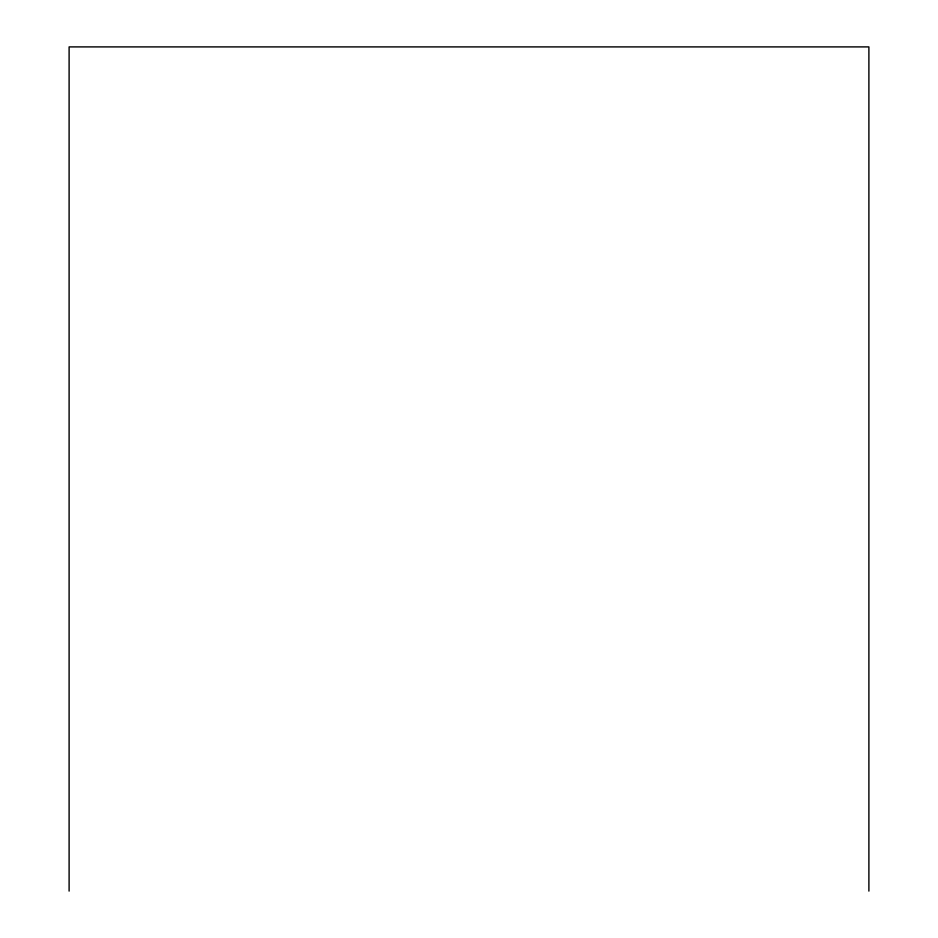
<?xml version="1.0" encoding="UTF-8"?>
<svg xmlns="http://www.w3.org/2000/svg" width="938" height="938" viewBox="0 0 938 938"><rect width="100%" height="100%" fill="white"/><g stroke="black" fill="none" stroke-linecap="round" stroke-linejoin="round"><path stroke-width="1.41" d="M868.893 891.1L868.893 46.9L69.107 46.9L69.107 891.1"/></g></svg>
